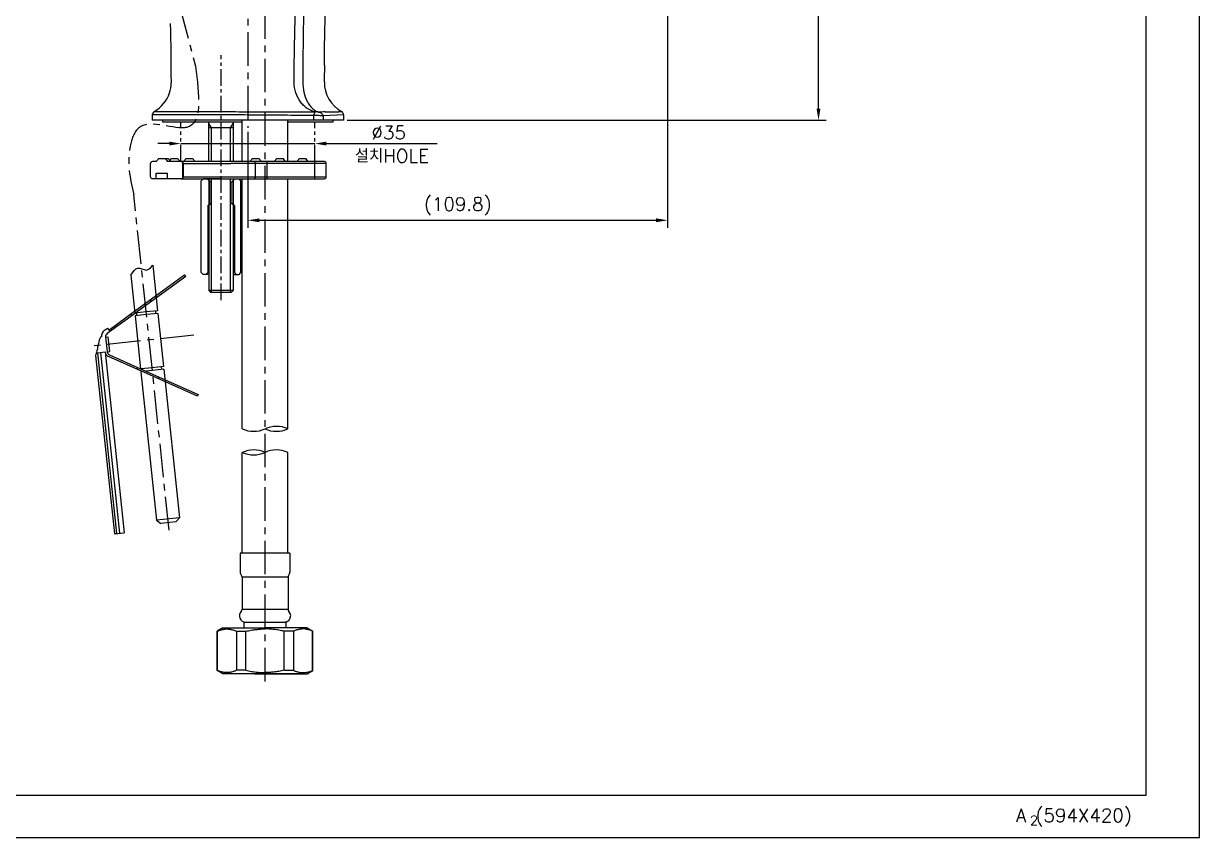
# Model space of a CAD drawing. Extents: x -12995 to -12401, y -628 to -208.
# Drawn here: x -12708.3 to -12400.9, y -628.3 to -415.5 of the extents above; entities that cross this region are included whole.
import ezdxf

# ---------------------------------------------------------------- set-up
doc = ezdxf.new("R2010")
doc.units = 0
doc.header["$LTSCALE"] = 7
doc.header["$MEASUREMENT"] = 0
doc.linetypes.add('CENTER', pattern=[2, 1.25, -0.25, 0.25, -0.25])
doc.linetypes.add('PHANTOM', pattern=[2.5, 1.25, -0.25, 0.25, -0.25, 0.25, -0.25])
doc.layers.get('0').update_dxf_attribs({"color": 2, "linetype": 'CONTINUOUS'})
for name, color, linetype in [('CL', 1, 'CENTER'), ('D', 2, 'CONTINUOUS'), ('DWG', 7, 'CONTINUOUS'), ('HT', 21, 'CONTINUOUS'), ('PH', 3, 'PHANTOM'), ('TXT', 4, 'CONTINUOUS')]:
    doc.layers.add(name, color=color, linetype=linetype)
doc.styles.add('GHS', font='ROMANS', dxfattribs={"bigfont": 'GHS'})

msp = doc.modelspace()

# ---------------------------------------------------------------- linework, layer by layer
at = {"color": 7, "linetype": 'Continuous'}
for p, q in [((-12671.9, -441.29), (-12671.9, -440.79)), ((-12656.65, -441.29), (-12671.9, -441.29)), ((-12651.1, -441.29), (-12656.65, -441.29)), ((-12653.49, -441.29), (-12653.49, -451.59)), ((-12627.4, -441.29), (-12639.2, -441.29)), ((-12627.4, -440.79), (-12627.4, -441.29))]:
    msp.add_line(p, q, dxfattribs=at)
at = {"linetype": 'Continuous'}
msp.add_lwpolyline([(-12994.88, -628.25), (-12400.88, -628.25), (-12400.88, -208.25), (-12994.88, -208.25)], close=True, dxfattribs=at)
at = {"color": 2, "linetype": 'Continuous'}
for centre, start, end in [((-12648.11, -514.86), 245.485, 294.0936), ((-12642.16, -528.03), 65.9142, 114.5072), ((-12642.2, -514.86), 245.9064, 294.515), ((-12648.11, -534.2), 65.9064, 114.515), ((-12648.15, -521.02), 245.9142, 294.5072), ((-12642.2, -534.2), 65.485, 114.0936)]:
    msp.add_arc(centre, 7.23, start, end, dxfattribs=at)
at = {"layer": 'CL'}
for p, q in [((-12696.54, -302.71), (-12663.34, -426.61)), ((-12645.15, -587.46), (-12645.15, -368.79)), ((-12670.22, -547.96), (-12679.44, -460.3)), ((-12663.76, -496.98), (-12690.22, -499.76))]:
    msp.add_line(p, q, dxfattribs=at)
at = {"layer": 'CL', "ltscale": 0.5}
msp.add_line((-12656.65, -487.79), (-12656.65, -423.79), dxfattribs=at)
at = {"layer": 'CL'}
msp.add_spline([(-12663.34, -426.61), (-12665.6, -442.65), (-12677.99, -442.65), (-12680.36, -447.21), (-12679.44, -460.3)], degree=3, dxfattribs=at)
at = {"layer": 'D', "color": 1, "linetype": 'CENTER'}
msp.add_line((-12649.65, -333.79), (-12649.65, -442.79), dxfattribs=at)
at = {"layer": 'D'}
for p, q in [((-12539.91, -369.6), (-12539.91, -468.93)), ((-12500.47, -437.79), (-12500.47, -369.66)), ((-12659.15, -442.79), (-12659.82, -441.65)), ((-12654.15, -442.79), (-12653.49, -441.65)), ((-12623.65, -440.79), (-12498.47, -440.79)), ((-12659.15, -451.59), (-12659.15, -442.79)), ((-12654.15, -451.59), (-12654.15, -442.79)), ((-12649.65, -443.79), (-12649.65, -468.93)), ((-12670.15, -446.88), (-12673.15, -446.88)), ((-12667.15, -446.88), (-12632.15, -446.88)), ((-12629.15, -446.88), (-12600.19, -446.88)), ((-12659.75, -456.59), (-12659.75, -462.86)), ((-12659.15, -485.79), (-12659.15, -456.09)), ((-12654.15, -485.79), (-12654.15, -456.09)), ((-12653.55, -456.59), (-12653.55, -462.86)), ((-12646.65, -466.93), (-12542.91, -466.93)), ((-12684.55, -548.86), (-12681.97, -548.59)), ((-12684.12, -548.82), (-12683.96, -548.74))]:
    msp.add_line(p, q, dxfattribs=at)
at = {"layer": 'D', "color": 7, "linetype": 'Continuous'}
for p, q in [((-12674.65, -439.4), (-12674.65, -440.79)), ((-12632.45, -439.56), (-12632.45, -440.79)), ((-12632.15, -438.62), (-12632.01, -438.62)), ((-12624.65, -439.4), (-12629.95, -439.61)), ((-12624.65, -439.4), (-12624.65, -440.79)), ((-12669.8, -440.79), (-12674.65, -440.79)), ((-12624.65, -440.79), (-12669.8, -440.79)), ((-12629.95, -439.61), (-12629.95, -440.79))]:
    msp.add_line(p, q, dxfattribs=at)
at = {"layer": 'D', "color": 0}
for p, q in [((-12639.15, -560.24), (-12651.15, -560.24)), ((-12651.15, -568.6), (-12639.15, -568.6))]:
    msp.add_line(p, q, dxfattribs=at)
at = {"layer": 'D', "color": 7, "linetype": 'Continuous'}
for centre, radius, start, end in [((-13309.62, -430.79), 639.97, 359.99996, 1.36948), ((-11979.52, -430.79), 650.14, 179.61531, 180), ((-12678.6, -430.79), 8.95, 341.48, 358.5422), ((-12678.53, -430.79), 8.88, 358.5867, 359.9996), ((-12620.75, -430.8), 8.9, 179.999, 240.3364), ((-12678.55, -430.79), 8.9, 299.6665, 341.431), ((-12673.65, -439.4), 1, 119.6818, 179.9906), ((-12617.81, -903.54), 465.08, 91.4313, 91.6483), ((-12625.65, -439.4), 1, 0.0062, 60.3271)]:
    msp.add_arc(centre, radius, start, end, dxfattribs=at)
for points, knots in [([(-12629.64, -426.43), (-12629.62, -423.79), (-12629.55, -418.5), (-12629.39, -411.9), (-12629.21, -406.62), (-12629.05, -402.65), (-12628.87, -398.7), (-12628.66, -394.74), (-12628.42, -390.78), (-12628.18, -386.83), (-12627.85, -382.86), (-12626.62, -379.06), (-12625.03, -376.14), (-12623.43, -374.03), (-12622.08, -372.57), (-12620.59, -371.25), (-12618.99, -370.08), (-12617.28, -369.07), (-12615.47, -368.26), (-12613.61, -367.55), (-12611.75, -366.87), (-12609.88, -366.21), (-12607.38, -365.37), (-12604.22, -364.38), (-12600.41, -363.3), (-12596.57, -362.32), (-12592.7, -361.44), (-12588.81, -360.67), (-12584.9, -360.01), (-12580.98, -359.45), (-12577.04, -359), (-12573.75, -358.72), (-12571.11, -358.54), (-12569.13, -358.44), (-12567.48, -358.37), (-12566.16, -358.33), (-12565.17, -358.32), (-12564.18, -358.29), (-12563.19, -358.3), (-12562.2, -358.42), (-12560.93, -358.78), (-12559.75, -359.43), (-12558.74, -360.29), (-12558.07, -361.03), (-12557.53, -361.87), (-12556.99, -363.08), (-12556.72, -364.03), (-12556.53, -364.67)], [0, 0, 0, 0, 0.062493, 0.124986, 0.156232, 0.187479, 0.218725, 0.249972, 0.281218, 0.312463, 0.343709, 0.374949, 0.406182, 0.421821, 0.437456, 0.453093, 0.468741, 0.484372, 0.499989, 0.515632, 0.531262, 0.54688, 0.5625, 0.59375, 0.624997, 0.656244, 0.687491, 0.718738, 0.749984, 0.78123, 0.812476, 0.843722, 0.859346, 0.874969, 0.890593, 0.898402, 0.906213, 0.914033, 0.921845, 0.929662, 0.937485, 0.953091, 0.960913, 0.96874, 0.976554, 0.984376, 1, 1, 1, 1]), ([(-12637.56, -430.79), (-12637.54, -428.24), (-12637.49, -423.13), (-12637.33, -415.47), (-12637.13, -409.09), (-12636.94, -403.98), (-12636.78, -400.15), (-12636.6, -396.33), (-12636.43, -393.14), (-12636.29, -390.59), (-12636.18, -388.68), (-12636.06, -386.76), (-12635.95, -384.85), (-12635.71, -382.95), (-12635.34, -381.07), (-12634.85, -379.21), (-12634.04, -376.78), (-12632.71, -373.85), (-12631.32, -371.69), (-12630.55, -370.67)], [0, 0, 0, 0, 0.124948, 0.249893, 0.374831, 0.437296, 0.499758, 0.562216, 0.62467, 0.655896, 0.687121, 0.718345, 0.74957, 0.780808, 0.81207, 0.843355, 0.874664, 0.937302, 1, 1, 1, 1]), ([(-12631.02, -374.42), (-12631.58, -375.41), (-12632.55, -377.45), (-12633.4, -380.16), (-12633.84, -382.38), (-12634.06, -384.07), (-12634.12, -385.79), (-12634.2, -387.55), (-12634.29, -389.34), (-12634.37, -391.14), (-12634.45, -392.94), (-12634.6, -396.55), (-12634.8, -401.95), (-12635.01, -409.16), (-12635.16, -416.37), (-12635.25, -423.58), (-12635.28, -428.39), (-12635.28, -430.79)], [0, 0, 0, 0, 0.059452, 0.119101, 0.148929, 0.178669, 0.208538, 0.239858, 0.271536, 0.303195, 0.334848, 0.36651, 0.493168, 0.619849, 0.74655, 0.873269, 1, 1, 1, 1]), ([(-12632.01, -438.62), (-12632.76, -438.43), (-12633.87, -437.94), (-12635.11, -436.93), (-12636.23, -435.63), (-12637.24, -433.57), (-12637.54, -431.74), (-12637.56, -430.79)], [0, 0, 0, 0, 0.226413, 0.343941, 0.466093, 0.724976, 1, 1, 1, 1]), ([(-12635.28, -430.79), (-12635.29, -431.69), (-12635.12, -433.44), (-12634.41, -435.47), (-12633.58, -436.82), (-12632.86, -437.64), (-12632.07, -438.27), (-12631.49, -438.55), (-12631.19, -438.65)], [0, 0, 0, 0, 0.287291, 0.555764, 0.679199, 0.794133, 0.900376, 1, 1, 1, 1]), ([(-12632.45, -439.56), (-12634.73, -439.54), (-12639.29, -439.49), (-12645.01, -439.44), (-12649.65, -439.41), (-12653.16, -439.39), (-12656.63, -439.38), (-12659.95, -439.38), (-12663.06, -439.38), (-12665.9, -439.38), (-12668.07, -439.38), (-12669.63, -439.38), (-12670.64, -439.39), (-12671.55, -439.39), (-12672.35, -439.39), (-12673.04, -439.39), (-12673.53, -439.39), (-12673.87, -439.39), (-12674.07, -439.4), (-12674.25, -439.4), (-12674.39, -439.4), (-12674.5, -439.4), (-12674.57, -439.4), (-12674.61, -439.4), (-12674.64, -439.4), (-12674.64, -439.4), (-12674.66, -439.4), (-12674.65, -439.4)], [0, 0, 0, 0, 0.162149, 0.324242, 0.406873, 0.491304, 0.573972, 0.653246, 0.727511, 0.795253, 0.855098, 0.881668, 0.905817, 0.927426, 0.946385, 0.962592, 0.975962, 0.981565, 0.986438, 0.990573, 0.993966, 0.996608, 0.998495, 0.999154, 0.999625, 0.999907, 1, 1, 1, 1]), ([(-12674.15, -438.53), (-12674.15, -438.53), (-12674.14, -438.53), (-12674.13, -438.53), (-12674.11, -438.53), (-12674.07, -438.53), (-12674, -438.53), (-12673.89, -438.53), (-12673.75, -438.53), (-12673.57, -438.53), (-12673.37, -438.53), (-12673.04, -438.53), (-12672.55, -438.53), (-12671.88, -438.53), (-12671.09, -438.53), (-12670.19, -438.53), (-12669.18, -438.53), (-12667.64, -438.53), (-12665.49, -438.53), (-12662.68, -438.53), (-12659.6, -438.53), (-12656.31, -438.53), (-12652.88, -438.54), (-12649.4, -438.54), (-12644.78, -438.55), (-12639.04, -438.58), (-12634.45, -438.6), (-12632.15, -438.62)], [0, 0, 0, 0, 0.000093, 0.000372, 0.000839, 0.001494, 0.003366, 0.005988, 0.009354, 0.013458, 0.018294, 0.023855, 0.037128, 0.053219, 0.072048, 0.093515, 0.117514, 0.143927, 0.203447, 0.270862, 0.344788, 0.423685, 0.505878, 0.589628, 0.672243, 0.836105, 1, 1, 1, 1]), ([(-12632.45, -439.56), (-12632.41, -439.46), (-12632.33, -439.26), (-12632.23, -438.99), (-12632.13, -438.78), (-12632.05, -438.66), (-12632.01, -438.62)], [0, 0, 0, 0, 0.31247, 0.596933, 0.830889, 1, 1, 1, 1]), ([(-12629.95, -439.61), (-12630.29, -439.59), (-12631.13, -439.58), (-12631.96, -439.57), (-12632.45, -439.56)], [0, 0, 0, 0, 0.412001, 1, 1, 1, 1]), ([(-12631.19, -438.65), (-12631.26, -438.64), (-12631.53, -438.61), (-12631.81, -438.6), (-12632.01, -438.62)], [0, 0, 0, 0, 0.252348, 1, 1, 1, 1]), ([(-12631.19, -438.65), (-12630.91, -438.7), (-12630.4, -438.93), (-12630.06, -439.37), (-12629.95, -439.61)], [0, 0, 0, 0, 0.523901, 1, 1, 1, 1]), ([(-12629.43, -438.61), (-12629.1, -438.6), (-12628.49, -438.58), (-12627.62, -438.57), (-12626.89, -438.55), (-12626.36, -438.54), (-12626, -438.54), (-12625.78, -438.54), (-12625.59, -438.53), (-12625.44, -438.53), (-12625.34, -438.53), (-12625.27, -438.53), (-12625.23, -438.53), (-12625.2, -438.53), (-12625.18, -438.53), (-12625.17, -438.53), (-12625.16, -438.53), (-12625.16, -438.53)], [0, 0, 0, 0, 0.230875, 0.432754, 0.604863, 0.746474, 0.80569, 0.857116, 0.900706, 0.936414, 0.964216, 0.975146, 0.984092, 0.991053, 0.996026, 0.999009, 1, 1, 1, 1])]:
    msp.add_open_spline(points, degree=3, knots=knots, dxfattribs=at)
at = {"layer": 'D'}
msp.add_open_spline([(-12680.25, -481.3), (-12679.7, -480.38), (-12678.69, -478.7), (-12676.55, -480.2), (-12675.49, -479.83), (-12674.49, -478.67)], degree=3, knots=[0, 0, 0, 0, 2.649885, 4.852652, 6.032148, 6.032148, 6.032148, 6.032148], dxfattribs=at)
for points in [[(-12500.97, -437.79), (-12499.97, -437.79), (-12500.47, -440.79)], [(-12670.15, -446.38), (-12670.15, -447.38), (-12667.15, -446.88)], [(-12629.15, -446.38), (-12629.15, -447.38), (-12632.15, -446.88)], [(-12646.65, -466.43), (-12646.65, -467.43), (-12649.65, -466.93)], [(-12542.91, -466.43), (-12542.91, -467.43), (-12539.91, -466.93)]]:
    msp.add_solid(points, dxfattribs=at)
at = {"layer": 'DWG'}
for p, q in [((-12659.82, -451.59), (-12659.82, -441.29)), ((-12651.1, -451.59), (-12651.1, -440.79)), ((-12639.2, -451.59), (-12639.2, -440.79)), ((-12653.49, -442.79), (-12659.82, -442.79)), ((-12673.61, -451.59), (-12674.61, -451.59)), ((-12672.94, -450.79), (-12673.61, -451.59)), ((-12672.94, -450.79), (-12670.44, -450.79)), ((-12671.28, -450.79), (-12670.61, -451.59)), ((-12667.11, -451.59), (-12670.61, -451.59)), ((-12669.77, -451.59), (-12670.44, -450.79)), ((-12670.05, -451.26), (-12669.65, -450.79)), ((-12669.65, -450.79), (-12668, -450.79)), ((-12667.33, -451.59), (-12668, -450.79)), ((-12654.11, -451.59), (-12667.02, -451.59)), ((-12666.76, -451.74), (-12666.9, -451.64)), ((-12666.43, -451.59), (-12665.76, -450.79)), ((-12665.76, -450.79), (-12664.13, -450.79)), ((-12663.46, -451.59), (-12664.13, -450.79)), ((-12629.64, -451.59), (-12654.31, -451.59)), ((-12649.11, -451.59), (-12648.44, -450.79)), ((-12648.44, -450.79), (-12646.78, -450.79)), ((-12646.11, -451.59), (-12646.78, -450.79)), ((-12644.61, -456.09), (-12644.61, -451.59)), ((-12642.77, -451.59), (-12642.1, -450.79)), ((-12642.1, -450.79), (-12640.44, -450.79)), ((-12639.77, -451.59), (-12640.44, -450.79)), ((-12636.86, -451.59), (-12636.19, -450.79)), ((-12636.19, -450.79), (-12634.53, -450.79)), ((-12633.86, -451.59), (-12634.53, -450.79)), ((-12632.14, -456.09), (-12632.14, -451.59)), ((-12675.11, -455.59), (-12675.11, -452.09)), ((-12673.61, -454.59), (-12670.61, -454.59)), ((-12673.61, -456.09), (-12673.61, -454.59)), ((-12670.61, -456.09), (-12670.61, -454.59)), ((-12666.61, -452.09), (-12654.11, -452.09)), ((-12666.61, -455.59), (-12666.61, -452.09)), ((-12666.52, -452.09), (-12666.52, -455.59)), ((-12629.14, -452.09), (-12654.11, -452.09)), ((-12647.61, -455.59), (-12647.61, -452.09)), ((-12629.14, -455.59), (-12629.14, -452.09)), ((-12667.11, -456.09), (-12674.61, -456.09)), ((-12667.02, -456.09), (-12654.11, -456.09)), ((-12666.61, -455.59), (-12654.11, -455.59)), ((-12661.85, -456.59), (-12661.35, -456.09)), ((-12661.85, -480.59), (-12661.85, -456.59)), ((-12656.65, -456.09), (-12661.35, -456.09)), ((-12659.25, -457.09), (-12660.25, -456.09)), ((-12659.82, -456.09), (-12659.82, -485.29)), ((-12659.25, -457.09), (-12659.15, -457.09)), ((-12659.25, -462.57), (-12659.25, -457.09)), ((-12656.65, -456.09), (-12651.96, -456.09)), ((-12654.05, -457.09), (-12654.15, -457.09)), ((-12654.11, -455.59), (-12629.14, -455.59)), ((-12654.11, -456.09), (-12629.64, -456.09)), ((-12654.05, -457.09), (-12653.05, -456.09)), ((-12654.05, -462.57), (-12654.05, -457.09)), ((-12653.49, -456.09), (-12653.49, -485.29)), ((-12651.46, -456.59), (-12651.96, -456.09)), ((-12651.46, -480.59), (-12651.46, -456.59)), ((-12651.1, -521.43), (-12651.1, -456.09)), ((-12639.2, -521.43), (-12639.2, -456.09)), ((-12660.15, -463.09), (-12659.25, -462.57)), ((-12660.15, -463.09), (-12660.15, -480.59)), ((-12660.15, -463.09), (-12659.82, -463.09)), ((-12659.25, -462.57), (-12659.15, -462.57)), ((-12654.05, -462.57), (-12654.15, -462.57)), ((-12653.15, -463.09), (-12654.05, -462.57)), ((-12653.15, -463.09), (-12653.49, -463.09)), ((-12653.15, -463.09), (-12653.15, -480.59)), ((-12674.49, -478.67), (-12673.24, -490.56)), ((-12680.25, -481.3), (-12679.21, -491.19)), ((-12679.26, -490.72), (-12666.18, -481.22)), ((-12665.88, -481.63), (-12679.19, -491.3)), ((-12665.88, -481.63), (-12666.18, -481.22)), ((-12661.35, -481.09), (-12661.85, -480.59)), ((-12659.82, -481.09), (-12661.35, -481.09)), ((-12660.65, -481.09), (-12660.15, -480.59)), ((-12659.82, -480.59), (-12660.15, -480.59)), ((-12653.49, -480.59), (-12653.15, -480.59)), ((-12653.49, -481.09), (-12651.96, -481.09)), ((-12652.65, -481.09), (-12653.15, -480.59)), ((-12651.96, -481.09), (-12651.46, -480.59)), ((-12659.32, -485.79), (-12659.82, -485.29)), ((-12653.49, -485.29), (-12659.82, -485.29)), ((-12653.99, -485.79), (-12653.49, -485.29)), ((-12674.89, -488.17), (-12675.18, -487.76)), ((-12653.99, -485.79), (-12659.32, -485.79)), ((-12679.05, -491.19), (-12686.43, -496.56)), ((-12686.03, -495.65), (-12679.26, -490.72)), ((-12679.9, -491.81), (-12680.2, -491.41)), ((-12676.22, -490.88), (-12679.21, -491.19)), ((-12676.15, -491.57), (-12679.13, -491.89)), ((-12678.64, -491.84), (-12678.71, -491.14)), ((-12673.24, -490.56), (-12676.22, -490.88)), ((-12673.17, -491.26), (-12676.15, -491.57)), ((-12673.66, -491.31), (-12673.74, -490.62)), ((-12673.17, -491.26), (-12671.7, -505.18)), ((-12679.13, -491.89), (-12677.68, -505.75)), ((-12687.95, -497.43), (-12688.15, -497.45)), ((-12687.08, -495.67), (-12686.38, -495.16)), ((-12686.84, -497.47), (-12686.24, -497.41)), ((-12686.84, -497.47), (-12686.44, -501.3)), ((-12686.38, -495.16), (-12686.03, -495.65)), ((-12686.24, -497.41), (-12685.84, -501.23)), ((-12689.45, -502.31), (-12684.55, -548.86)), ((-12688.93, -501.56), (-12686.94, -501.35)), ((-12688.93, -501.56), (-12683.96, -548.8)), ((-12688.21, -501.48), (-12683.24, -548.72)), ((-12686.94, -501.35), (-12681.97, -548.59)), ((-12686.44, -501.3), (-12685.84, -501.23)), ((-12677.27, -506.47), (-12686.05, -502.56)), ((-12685.85, -502.11), (-12677.68, -505.75)), ((-12678.68, -505.85), (-12678.48, -505.39)), ((-12677.68, -505.75), (-12662.64, -512.44)), ((-12662.85, -512.89), (-12677.62, -506.32)), ((-12677.27, -506.47), (-12677.6, -506.51)), ((-12677.6, -506.51), (-12673.52, -545.29)), ((-12674.68, -505.5), (-12677.56, -505.8)), ((-12677.15, -505.98), (-12677.51, -505.82)), ((-12677.15, -505.98), (-12677.17, -505.76)), ((-12674.61, -506.19), (-12676.28, -506.37)), ((-12671.7, -505.18), (-12674.68, -505.5)), ((-12671.63, -505.88), (-12674.61, -506.19)), ((-12672.13, -505.93), (-12672.2, -505.24)), ((-12671.63, -505.88), (-12667.55, -544.67)), ((-12673.02, -508.37), (-12672.81, -507.91)), ((-12662.64, -512.44), (-12662.85, -512.89)), ((-12651.1, -553.96), (-12651.1, -527.62)), ((-12639.2, -553.96), (-12639.2, -527.62)), ((-12667.55, -544.67), (-12673.52, -545.29)), ((-12673.52, -545.29), (-12672.42, -546.18)), ((-12668.44, -545.76), (-12672.42, -546.18)), ((-12667.55, -544.67), (-12668.44, -545.76)), ((-12651.65, -553.96), (-12651.65, -558.88)), ((-12638.65, -553.96), (-12651.65, -553.96)), ((-12638.65, -553.96), (-12638.65, -558.88)), ((-12651.33, -559.74), (-12651.38, -559.68)), ((-12651.15, -560.24), (-12651.15, -568.6)), ((-12639.15, -560.24), (-12639.15, -568.6)), ((-12638.98, -559.74), (-12638.93, -559.68)), ((-12656.15, -573.46), (-12657.65, -574.33)), ((-12657.65, -584.59), (-12657.65, -574.33)), ((-12657.57, -584.59), (-12657.57, -574.33)), ((-12656.15, -573.46), (-12645.15, -573.46)), ((-12652.63, -574.34), (-12652.63, -584.56)), ((-12650.65, -573.46), (-12650.65, -571.96)), ((-12650.65, -571.96), (-12639.85, -571.96)), ((-12650.14, -584.56), (-12650.14, -574.35)), ((-12634.15, -573.46), (-12645.15, -573.46)), ((-12640.17, -584.56), (-12640.17, -574.35)), ((-12639.65, -571.96), (-12639.85, -571.96)), ((-12639.65, -573.46), (-12639.65, -571.96)), ((-12639.4, -573.46), (-12639.65, -573.46)), ((-12637.68, -574.34), (-12637.68, -584.56)), ((-12634.16, -573.46), (-12632.65, -574.33)), ((-12632.74, -584.59), (-12632.74, -574.33)), ((-12632.65, -584.59), (-12632.65, -574.33)), ((-12656.15, -585.46), (-12657.65, -584.59)), ((-12647.89, -585.46), (-12656.15, -585.46)), ((-12647.89, -585.46), (-12634.16, -585.46)), ((-12634.85, -585.46), (-12647.89, -585.46)), ((-12634.16, -585.46), (-12632.65, -584.59))]:
    msp.add_line(p, q, dxfattribs=at)
at = {"layer": 'DWG', "flags": 128}
for points in [[(-12657.65, -574.33), (-12657.65, -574.33), (-12657.65, -574.33), (-12657.65, -574.33), (-12657.65, -574.33), (-12657.65, -574.33), (-12657.65, -574.33), (-12657.65, -574.33), (-12657.65, -574.33), (-12657.64, -574.33), (-12657.64, -574.33), (-12657.64, -574.33), (-12657.63, -574.33), (-12657.63, -574.33), (-12657.63, -574.33), (-12657.62, -574.33), (-12657.62, -574.33), (-12657.61, -574.33), (-12657.61, -574.33), (-12657.6, -574.33), (-12657.6, -574.33), (-12657.59, -574.33), (-12657.58, -574.33), (-12657.58, -574.33), (-12657.57, -574.33)], [(-12657.57, -574.33), (-12657.35, -574.23), (-12657.13, -574.15), (-12656.92, -574.07), (-12656.71, -574), (-12656.5, -573.94), (-12656.3, -573.89), (-12656.09, -573.85), (-12655.89, -573.81), (-12655.69, -573.78), (-12655.49, -573.76), (-12655.3, -573.75), (-12655.1, -573.75), (-12654.9, -573.75), (-12654.7, -573.77), (-12654.51, -573.79), (-12654.31, -573.81), (-12654.11, -573.85), (-12653.9, -573.9), (-12653.7, -573.95), (-12653.49, -574.01), (-12653.28, -574.08), (-12653.07, -574.16), (-12652.85, -574.25), (-12652.63, -574.34)], [(-12652.63, -574.34), (-12652.53, -574.34), (-12652.43, -574.34), (-12652.34, -574.34), (-12652.24, -574.34), (-12652.14, -574.34), (-12652.04, -574.35), (-12651.94, -574.35), (-12651.84, -574.35), (-12651.74, -574.35), (-12651.64, -574.35), (-12651.53, -574.35), (-12651.43, -574.35), (-12651.33, -574.35), (-12651.22, -574.35), (-12651.12, -574.35), (-12651.01, -574.35), (-12650.9, -574.35), (-12650.8, -574.35), (-12650.69, -574.35), (-12650.58, -574.35), (-12650.47, -574.35), (-12650.36, -574.35), (-12650.25, -574.35), (-12650.14, -574.35)], [(-12637.68, -574.34), (-12637.78, -574.34), (-12637.87, -574.34), (-12637.97, -574.34), (-12638.07, -574.34), (-12638.17, -574.34), (-12638.27, -574.35), (-12638.37, -574.35), (-12638.47, -574.35), (-12638.57, -574.35), (-12638.67, -574.35), (-12638.77, -574.35), (-12638.88, -574.35), (-12638.98, -574.35), (-12639.09, -574.35), (-12639.19, -574.35), (-12639.3, -574.35), (-12639.41, -574.35), (-12639.51, -574.35), (-12639.62, -574.35), (-12639.73, -574.35), (-12639.84, -574.35), (-12639.95, -574.35), (-12640.06, -574.35), (-12640.17, -574.35)], [(-12632.74, -574.33), (-12632.96, -574.23), (-12633.18, -574.15), (-12633.39, -574.07), (-12633.6, -574), (-12633.81, -573.94), (-12634.01, -573.89), (-12634.22, -573.85), (-12634.42, -573.81), (-12634.62, -573.78), (-12634.81, -573.76), (-12635.01, -573.75), (-12635.21, -573.75), (-12635.41, -573.75), (-12635.6, -573.77), (-12635.8, -573.79), (-12636, -573.81), (-12636.2, -573.85), (-12636.41, -573.9), (-12636.61, -573.95), (-12636.82, -574.01), (-12637.03, -574.08), (-12637.24, -574.16), (-12637.46, -574.25), (-12637.68, -574.34)], [(-12657.57, -584.59), (-12657.58, -584.59), (-12657.58, -584.59), (-12657.59, -584.59), (-12657.6, -584.59), (-12657.6, -584.59), (-12657.61, -584.59), (-12657.61, -584.59), (-12657.62, -584.59), (-12657.62, -584.59), (-12657.63, -584.59), (-12657.63, -584.59), (-12657.64, -584.59), (-12657.64, -584.59), (-12657.64, -584.59), (-12657.64, -584.59), (-12657.65, -584.59), (-12657.65, -584.59), (-12657.65, -584.59), (-12657.65, -584.59), (-12657.65, -584.59), (-12657.65, -584.59), (-12657.65, -584.59), (-12657.65, -584.59), (-12657.65, -584.59)], [(-12652.63, -584.56), (-12652.85, -584.66), (-12653.07, -584.75), (-12653.28, -584.83), (-12653.49, -584.9), (-12653.7, -584.96), (-12653.9, -585.01), (-12654.11, -585.06), (-12654.31, -585.09), (-12654.51, -585.12), (-12654.71, -585.14), (-12654.9, -585.16), (-12655.1, -585.16), (-12655.3, -585.16), (-12655.5, -585.15), (-12655.69, -585.13), (-12655.89, -585.1), (-12656.09, -585.07), (-12656.3, -585.03), (-12656.5, -584.98), (-12656.71, -584.92), (-12656.92, -584.85), (-12657.13, -584.77), (-12657.35, -584.68), (-12657.57, -584.59)], [(-12650.14, -584.56), (-12650.25, -584.56), (-12650.36, -584.56), (-12650.47, -584.56), (-12650.58, -584.56), (-12650.69, -584.56), (-12650.8, -584.56), (-12650.9, -584.56), (-12651.01, -584.56), (-12651.12, -584.56), (-12651.22, -584.56), (-12651.33, -584.56), (-12651.43, -584.56), (-12651.53, -584.56), (-12651.64, -584.56), (-12651.74, -584.56), (-12651.84, -584.56), (-12651.94, -584.56), (-12652.04, -584.56), (-12652.14, -584.56), (-12652.24, -584.56), (-12652.34, -584.56), (-12652.43, -584.56), (-12652.53, -584.56), (-12652.63, -584.56)], [(-12640.17, -584.56), (-12640.06, -584.56), (-12639.95, -584.56), (-12639.84, -584.56), (-12639.73, -584.56), (-12639.62, -584.56), (-12639.51, -584.56), (-12639.41, -584.56), (-12639.3, -584.56), (-12639.19, -584.56), (-12639.09, -584.56), (-12638.98, -584.56), (-12638.88, -584.56), (-12638.77, -584.56), (-12638.67, -584.56), (-12638.57, -584.56), (-12638.47, -584.56), (-12638.37, -584.56), (-12638.27, -584.56), (-12638.17, -584.56), (-12638.07, -584.56), (-12637.97, -584.56), (-12637.87, -584.56), (-12637.78, -584.56), (-12637.68, -584.56)], [(-12637.68, -584.56), (-12637.46, -584.66), (-12637.24, -584.75), (-12637.03, -584.83), (-12636.82, -584.9), (-12636.61, -584.96), (-12636.4, -585.01), (-12636.2, -585.06), (-12636, -585.09), (-12635.8, -585.12), (-12635.6, -585.14), (-12635.4, -585.16), (-12635.21, -585.16), (-12635.01, -585.16), (-12634.81, -585.15), (-12634.61, -585.13), (-12634.41, -585.1), (-12634.21, -585.07), (-12634.01, -585.03), (-12633.81, -584.98), (-12633.6, -584.92), (-12633.39, -584.85), (-12633.18, -584.77), (-12632.96, -584.68), (-12632.74, -584.59)]]:
    msp.add_lwpolyline(points, dxfattribs=at)
at = {"layer": 'DWG'}
for points in [[(-12650.14, -574.35), (-12649.79, -574.27), (-12649.45, -574.2), (-12649.11, -574.13), (-12648.78, -574.07), (-12648.45, -574.02), (-12648.12, -573.97), (-12647.8, -573.92), (-12647.48, -573.88), (-12647.16, -573.85), (-12646.85, -573.82), (-12646.53, -573.8), (-12646.22, -573.78), (-12645.91, -573.76), (-12645.6, -573.75), (-12645.29, -573.75), (-12645.15, -573.75)], [(-12640.17, -574.35), (-12640.52, -574.27), (-12640.86, -574.2), (-12641.2, -574.13), (-12641.53, -574.07), (-12641.86, -574.02), (-12642.19, -573.97), (-12642.51, -573.92), (-12642.83, -573.88), (-12643.15, -573.85), (-12643.46, -573.82), (-12643.77, -573.8), (-12644.09, -573.78), (-12644.4, -573.76), (-12644.71, -573.75), (-12645.01, -573.75), (-12645.15, -573.75)], [(-12650.14, -584.56), (-12649.79, -584.63), (-12649.45, -584.71), (-12649.11, -584.77), (-12648.78, -584.83), (-12648.45, -584.89), (-12648.12, -584.94), (-12647.8, -584.98), (-12647.48, -585.02), (-12647.16, -585.05), (-12646.85, -585.08), (-12646.53, -585.11), (-12646.22, -585.13), (-12645.91, -585.14), (-12645.6, -585.15), (-12645.29, -585.15), (-12645.15, -585.15)], [(-12640.17, -584.56), (-12640.52, -584.63), (-12640.86, -584.71), (-12641.2, -584.77), (-12641.53, -584.83), (-12641.86, -584.89), (-12642.19, -584.94), (-12642.51, -584.98), (-12642.83, -585.02), (-12643.15, -585.05), (-12643.46, -585.08), (-12643.77, -585.11), (-12644.09, -585.13), (-12644.4, -585.14), (-12644.71, -585.15), (-12645.01, -585.15), (-12645.15, -585.15)]]:
    msp.add_lwpolyline(points, dxfattribs=at)
for centre, radius, start, end in [((-12674.61, -452.09), 0.5, 90, 180), ((-12667.11, -452.09), 0.5, 0, 90), ((-12648.11, -452.09), 0.5, 0, 90), ((-12629.64, -452.09), 0.5, 0, 90), ((-12674.61, -455.59), 0.5, 180, 270), ((-12667.11, -455.59), 0.5, 270, 0), ((-12648.11, -455.59), 0.5, 270, 0), ((-12629.64, -455.59), 0.5, 270, 0), ((-12685.85, -497.37), 2.1, 126.0028, 181.7782), ((-12685.85, -497.37), 1, 126.0028, 186.0028), ((-12685.44, -501.19), 1.5, 186.0028, 246.0028), ((-12685.44, -501.19), 1, 186.0028, 246.0028), ((-12650.35, -558.88), 1.3, 180, 218.1929), ((-12639.95, -558.88), 1.3, 321.8071, 0), ((-12651.95, -560.24), 0.8, 0, 38.1929), ((-12638.35, -560.24), 0.8, 141.8071, 180), ((-12651.95, -568.6), 0.8, 315.5407, 0), ((-12638.35, -568.6), 0.8, 180, 224.4593), ((-12650.21, -570.31), 1.65, 135.5407, 270), ((-12640.1, -570.31), 1.65, 280.345, 317.9269), ((-12640.1, -570.31), 1.65, 317.9269, 44.4593), ((-12640.1, -570.31), 1.65, 270, 280.345)]:
    msp.add_arc(centre, radius, start, end, dxfattribs=at)
for points in [[(-12666.54, -451.96), (-12666.56, -451.9), (-12666.67, -451.74), (-12666.83, -451.63), (-12667.02, -451.59)], [(-12666.53, -452.03), (-12666.54, -451.96)], [(-12666.52, -452.09), (-12666.53, -452.03)], [(-12666.54, -455.72), (-12666.56, -455.78), (-12666.67, -455.95), (-12666.83, -456.05), (-12667.02, -456.09)], [(-12666.53, -455.66), (-12666.54, -455.72)], [(-12666.52, -455.59), (-12666.53, -455.66)], [(-12688.15, -497.45), (-12688.15, -497.46), (-12688.35, -497.88), (-12688.43, -498.13), (-12688.54, -498.38), (-12688.63, -498.81), (-12688.75, -499.38), (-12688.88, -499.84), (-12688.94, -500.29), (-12689.03, -500.81), (-12689.2, -501.37), (-12689.29, -501.7), (-12689.36, -501.96), (-12689.45, -502.31)]]:
    msp.add_spline(points, degree=3, dxfattribs=at)
at = {"layer": 'HT'}
for p, q in [((-12651.1, -553.86), (-12651, -553.96)), ((-12639.46, -553.96), (-12639.2, -553.71))]:
    msp.add_line(p, q, dxfattribs=at)
at = {"layer": 'PH', "ltscale": 0.5}
for p, q in [((-12667.15, -451.59), (-12667.15, -441.29)), ((-12632.15, -451.59), (-12632.15, -441.29))]:
    msp.add_line(p, q, dxfattribs=at)
at = {"layer": 'TXT', "color": 4}
msp.add_line((-12414.88, -227.25), (-12414.88, -617.25), dxfattribs=at)
at = {"layer": 'TXT', "color": 4, "linetype": 'Continuous'}
msp.add_line((-12414.88, -617.25), (-12968.88, -617.25), dxfattribs=at)

# ---------------------------------------------------------------- texts
at = {"color": 7, "style": 'GHS'}
for s, height, p in [('A (594X420)', 3.5, (-12448.87, -624.23)), ('2', 2.5, (-12445.21, -625.06))]:
    msp.add_text(s, height=height, dxfattribs=at).set_placement(p)
at = {"layer": 'D', "char_height": 3.5, "attachment_point": 5, "style": 'GHS'}
for s, insert in [('%%C35', (-12612.82, -444.01)), ('\\A1;설치HOLE', (-12611.97, -450.1)), ('\\A1;(109.8)', (-12594.78, -463.27))]:
    msp.add_mtext(s, dxfattribs=dict(at, insert=insert))

doc.saveas('drawing.dxf')
